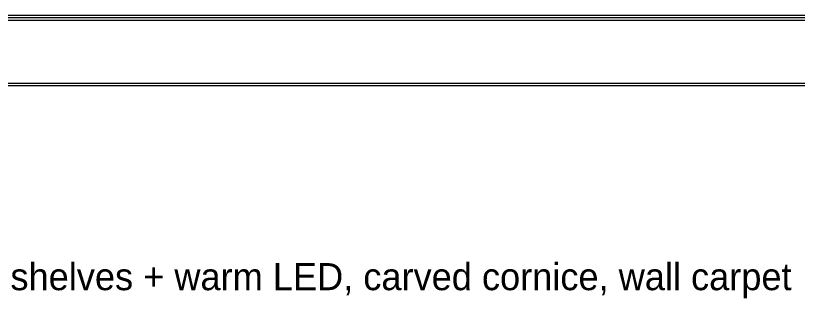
# Model space of a CAD drawing. Header units: metres. Extents: x 10 to 831, y 10 to 584.
# Drawn here: x 289 to 344.5, y 346.9 to 367 of the extents above; entities that cross this region are included whole.
import ezdxf

# ---------------------------------------------------------------- set-up
doc = ezdxf.new("R2010")
doc.units = ezdxf.units.M
doc.layers.add('TXT', color=7, linetype='Continuous', lineweight=18)
doc.layers.add('VIS', color=8, linetype='Continuous', lineweight=13)

msp = doc.modelspace()

# ---------------------------------------------------------------- linework, layer by layer
at = {"layer": 'VIS'}
for p, q in [((421.84, 366.96), (194.16, 366.96)), ((421.84, 366.8), (194.16, 366.8)), ((194.16, 366.64), (421.84, 366.64)), ((421.84, 362.16), (194.16, 362.16)), ((194.16, 362), (421.84, 362))]:
    msp.add_line(p, q, dxfattribs=at)

# ---------------------------------------------------------------- texts
at = {"layer": 'TXT'}
msp.add_text('bannai glazed brick, pointed-arch niches in kufic frames, cobalt majolica backs, walnut shelves + warm LED, carved cornice, wall carpet', height=1.92, dxfattribs=at).set_placement((190, 347.5))

doc.saveas('drawing.dxf')
